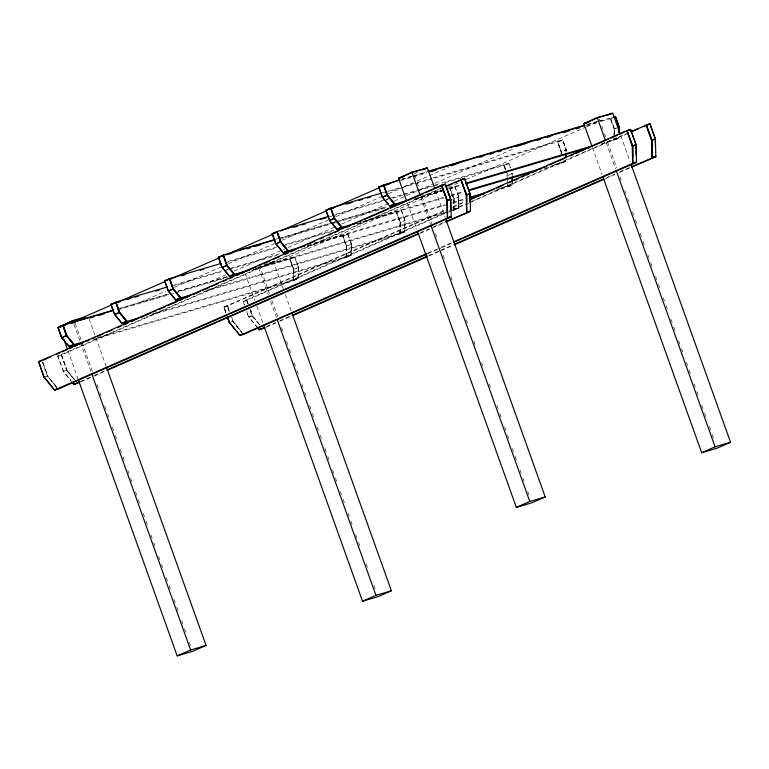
<?xml version="1.0" encoding="UTF-8"?>
<svg xmlns="http://www.w3.org/2000/svg" width="769" height="769" viewBox="0 0 769 769"><rect width="100%" height="100%" fill="white"/><g stroke="black" fill="none" stroke-linecap="round" stroke-linejoin="round"><path stroke-width="0.58" stroke-dasharray="3.85 2.88" d="M93.347 339.638L293.181 280.704L293.383 269.361L289.73 259.143L294.767 256.942L298.459 267.17L293.383 269.361M293.393 280.301L298.276 278.359L293.393 280.301L293.595 269.265L290.057 259.374L294.912 257.279M293.662 280.377L293.864 269.342L298.478 267.324L294.671 257.355M298.016 278.282L298.459 267.17M293.181 280.704L298.218 278.503L298.42 267.151M346.069 257.548L346.271 246.195L342.618 235.987L347.655 233.786L351.308 243.994L351.106 255.346L346.069 257.548L146.235 316.482M347.799 234.122L351.366 244.167L351.164 255.202L346.55 257.221L346.483 246.109L342.945 236.218L347.799 234.122L351.337 244.013L346.271 246.195M346.55 257.221L346.752 246.186L351.366 244.167M346.281 257.144L350.904 255.116L351.337 244.013M399.793 234.026L400.005 222.674L396.343 212.465L401.38 210.254L405.071 220.492L404.83 231.815L399.793 234.026L201.113 292.614M400.015 233.613L400.207 222.587L396.669 212.686L401.524 210.6L404.83 220.559L404.629 231.594L400.015 233.613L404.629 231.594M400.274 233.689L400.476 222.664L405.071 220.492L400.005 222.674M453.518 210.495L453.729 199.152L450.067 188.934L455.104 186.732L458.795 196.96L458.555 208.293L448.933 211.85M455.008 187.146L458.824 197.114L458.622 208.149L454.008 210.168L453.941 199.056L450.394 189.164L455.258 187.069M454.008 210.168L454.2 199.133L458.824 197.114M453.739 210.091L458.353 208.072L458.795 196.96L453.729 199.152M494.621 190.702L507.252 186.973L507.29 184.704M507.309 183.57L507.377 180.167M507.396 179.023L506.723 173.583M507.463 186.559C519.527 179.619 505.05 191.279 507.502 184.358M507.732 186.646L507.771 184.435M512.087 184.541L512.125 182.34M512.241 175.717L512.519 173.438L507.453 175.62M507.252 186.973L512.289 184.771L512.385 182.416M543.75 168.526L560.976 163.451L561.014 161.173M561.139 154.367L561.178 152.099L557.525 141.89L562.562 139.679L566.215 149.888L566.234 152.272M561.351 154.213L561.389 152.002L557.852 142.111L562.706 140.016L566.253 149.917L561.178 152.099M565.965 152.185L566.013 149.984L562.706 140.016M601.233 144.014L613.864 140.285L613.902 138.016M613.922 136.882L614.066 128.942L610.413 118.724L613.431 117.407M614.181 134.364L614.277 128.846L610.74 118.955L614.671 117.263M614.45 134.44L614.546 128.923L616.392 128.115M440.945 188.213L57.752 356.009L63.346 371.475L66.865 370.254L61.491 355.259L57.906 356.345L63.481 371.254L70.854 380.444M246.907 311.243C247.358 320.923 256.173 316.915 249.896 309.176M413.953 173.794L418.288 171.891M140.592 302.179L165.816 291.134M174.582 287.298L220.636 267.131M228.306 263.767L274.36 243.61M282.04 240.245L328.084 220.078M335.765 216.714L380.722 197.037M388.393 193.673L402.648 187.434M403.744 186.954L415.808 181.667M416.904 181.186L448.702 167.267M210.091 281.685L225.442 274.966M234.218 271.121L286.847 248.079M287.942 247.599L335.092 226.951M341.667 224.067L387.72 203.9M394.305 201.026L433.774 183.743M434.87 183.262L514.913 148.215M260.133 267.65L273.601 261.787L283.319 288.923M57.752 356.009L61.616 354.865L441.512 188.52M61.491 355.259L66.653 370.35L74.237 379.444M440.781 190.616L279.599 261.191L257.951 267.574M448.452 187.252L459.42 182.445M465.995 179.571L585.507 127.241M586.612 126.76L598.667 121.473M599.762 120.993L601.954 120.031L587.151 124.405M445.309 182.657L503.801 165.412L508.838 163.201L510.664 168.315M505.694 170.036L504.118 165.643L508.742 163.614L510.318 168.017M614.066 128.942L616.363 127.971M225.75 312.512L223.789 307.042L445.578 209.927M453.268 206.563L465.341 201.276M225.855 312.743L224.144 307.292L226.067 312.647M223.789 307.042L227.653 305.908L446.145 210.235M452.73 207.351L464.812 202.064M229.441 311.656L227.518 306.293L229.229 311.743M244.388 304.909L243.091 301.352L451.711 210.004M452.806 209.524L464.88 204.237M471.474 201.353L626.283 133.566M243.091 301.352L246.955 300.218L445.684 213.196M446.789 212.715L468.744 203.103M469.84 202.612L626.85 133.864M247.983 303.822L246.83 300.602L247.772 303.909M560.976 163.451L566.013 161.24L553.382 164.97M613.864 140.285L618.901 138.084L603.973 142.486M80.361 381.539L93.568 375.762M94.674 375.282L105.68 370.456M420.422 232.642L429.227 228.787M433.629 226.855L444.626 222.039M80.928 381.847L93.03 376.55M94.135 376.07L106.237 370.764M419.884 233.43L445.193 222.347M427.977 253.068L440.089 247.772M441.185 247.291L452.191 242.475M427.439 253.857L440.647 248.079M441.742 247.599L452.749 242.773M266.805 326.412L275.61 322.557M280.012 320.625L291.018 315.809M428.573 255.568L452.787 244.965M606.856 177.504L614.566 174.13M620.064 171.727L629.965 167.382M266.266 327.2L278.368 321.894M279.474 321.413L291.576 316.117M429.14 255.875L440.147 251.059M441.243 250.579L452.249 245.763M605.222 178.773L618.42 172.996M619.526 172.516L630.532 167.69M401.428 179.167L411.684 176.139M412.818 175.813L426.497 171.775M402.129 179.427L413.597 176.043M414.741 175.707L427.362 171.987M586.776 124.972L612.009 117.532M400.534 180.619L412.001 177.235M413.145 176.899L426.91 172.842M586.324 125.828L596.648 122.79M601.233 121.435L610.413 118.724M610.74 118.955L614.546 128.923M382.501 192.779L399.707 187.703M404.292 186.348L431.813 178.235M432.966 177.899L562.562 139.679M385.49 192.615L400.399 188.222M401.543 187.876L414.164 184.156M415.308 183.82L557.525 141.89M557.852 142.111L561.389 152.002L566.253 149.917M335.649 214.272L384.971 199.729M386.115 199.392L389.556 198.383M390.7 198.037L419.374 189.587M420.528 189.251L434.283 185.185M435.437 184.848L508.838 163.201M329.468 216.82L331.766 216.137M332.91 215.801L383.375 200.92M384.519 200.584L387.961 199.565M392.546 198.219L402.869 195.172M404.013 194.836L416.635 191.116M417.778 190.779L432.687 186.377M433.841 186.04L439.57 184.349M504.118 165.643L506.723 172.16M275.571 239.332L277.849 238.659M278.984 238.323L330.257 223.202M331.401 222.866L334.813 221.857M335.957 221.52L387.23 206.4M421.364 196.335L442.04 190.241M448.923 188.203L461.563 184.483M281.925 237.804L332.391 222.923M333.535 222.577L386.298 207.024M416.116 198.229L419.557 197.22M420.701 196.874L442.492 190.452M449.375 188.424L455.104 186.732M414.03 199.219L442.742 190.75M448.481 189.059L461.121 185.329M279.185 239.332L330.795 224.106M331.939 223.769L335.38 222.76M336.524 222.424L384.702 208.216M414.52 199.421L442.04 191.308M450.394 189.164L454.2 199.133M506.089 171.131L507.905 175.457L507.117 173.265M368.476 219.492L444.28 197.143M451.163 195.105L463.803 191.385M228.201 261.325L278.666 246.445M285.549 244.417L333.717 230.21M362.382 221.76L401.38 210.254M357.7 223.395L443.828 197.989M450.721 195.96L463.361 192.231M225.452 262.854L275.917 247.974M282.8 245.945L332.121 231.402M357.345 223.962L396.343 212.465M396.669 212.686L400.476 222.664M314.752 243.014L444.53 204.746M452.566 202.382L465.197 198.652M498.504 188.828L512.289 184.771M174.476 284.847L221.491 270.986M226.086 269.631L229.527 268.621M230.671 268.275L281.137 253.395M307.513 245.619L347.655 233.786M307.417 245.897L446.385 204.919M453.268 202.891L464.755 199.507M171.727 286.385L223.337 271.159M224.49 270.823L227.932 269.813M229.075 269.467L277.244 255.27M307.062 246.474L342.618 235.987M342.945 236.218L346.752 246.186M269.583 262.652L273.149 261.95M263.671 264.719L273.601 261.787M257.577 267.564L445.924 212.023M452.816 209.985L458.555 208.293M117.801 308.898L167.94 294.114M178.187 291.095L227.182 276.648M120.435 308.35L170.901 293.47M177.783 291.441L227.095 276.898M258.067 267.766L294.767 256.942M257.721 268.006L260.018 267.324L269.477 293.671M253.693 269.429L447.779 212.196M253.232 269.688L260.172 267.67M117.695 309.878L169.305 294.662M170.449 294.316L173.89 293.306M175.044 292.97L227.797 277.407M251.886 270.303L289.73 259.143M290.057 259.374L293.864 269.342M207.294 290.067L404.83 231.815M152.416 313.935L351.106 255.346M97.24 337.774L298.218 278.503M223.933 307.389L227.518 306.293M246.83 300.602L243.244 301.688L244.6 304.812M44.179 376.945L47.793 375.878L56.81 387.115M74.612 379.55L67.105 370.187L63.241 371.321L72.199 382.51M229.518 322.288L233.132 321.221L242.148 332.458M259.951 324.893L252.443 315.53L248.579 316.674L257.538 327.854M512.279 173.506L507.665 175.534M259.576 324.797L251.992 315.694L249.685 309.263M252.059 315.828L259.441 325.018M257.673 327.623L248.608 316.693L246.618 311.195M243.215 334.159L232.892 321.298L231.738 318.078M243.081 334.39L232.757 321.519L231.536 318.174M66.72 370.485L74.103 379.675M57.877 388.816L47.553 375.945L42.18 360.949M56.272 387.201L47.418 376.176L42.362 362.112M620.843 135.892L630.157 161.894M599.32 119.166L600.128 121.425M601.752 125.943L602.963 129.336M604.578 133.864L605.799 137.247M607.414 141.775L616.728 167.777M619.968 176.822L621.179 180.215M624.822 190.385L626.033 193.778M627.658 198.306L628.869 201.689M632.512 211.869L633.723 215.262M635.348 219.78L636.559 223.173M640.202 233.353L641.423 236.746M643.038 241.264L644.249 244.657M647.892 254.827L649.113 258.221M650.728 262.748L651.949 266.141M655.592 276.311L656.803 279.705M658.418 284.222L659.639 287.616M663.282 297.795L664.493 301.188M666.108 305.706L667.329 309.1M670.972 319.279L672.183 322.663M673.807 327.19L675.019 330.583M678.662 340.754L679.873 344.147M681.497 348.674L682.709 352.058M686.352 362.237L687.563 365.631M689.187 370.149L690.399 373.542M694.042 383.721L695.263 387.115M696.877 391.632L698.089 395.026M701.732 405.196L702.953 408.589M704.567 413.116L705.788 416.51M709.431 426.68L710.643 430.073M712.257 434.591L713.478 437.984M606.212 142.707L615.527 168.709M592.38 147.456L602.089 174.592M503.801 165.412L506.358 172.564M435.504 190.549L445.222 217.675M414.385 174.948L415.596 178.341M417.221 182.859L418.432 186.252M422.075 196.422L431.793 223.558M435.437 233.738L436.648 237.131M443.127 255.221L444.338 258.605M450.817 276.696L452.028 280.089M458.507 298.18L459.727 301.573M466.197 319.664L467.417 323.047M473.896 341.138L475.107 344.531M481.586 362.622L482.797 366.015M489.276 384.106L490.487 387.499M496.966 405.58L498.177 408.973M499.802 413.501L501.013 416.894M504.656 427.064L505.867 430.457M507.492 434.975L508.703 438.368M512.346 448.548L513.567 451.941M515.182 456.459L516.393 459.852M520.036 470.032L521.257 473.416M522.872 477.943L524.093 481.336M527.736 491.506L528.947 494.9M420.874 197.364L430.592 224.49M407.445 203.247L416.75 229.249M285.337 294.575L291.413 311.532M271.909 300.458L277.974 317.414M281.617 327.584L282.838 330.978M286.481 341.157L287.693 344.55M289.317 349.068L290.528 352.462M294.171 362.641L295.383 366.025M297.007 370.552L298.218 373.945M301.861 384.116L303.073 387.509M304.697 392.036L305.908 395.42M309.551 405.599L310.772 408.993M312.387 413.511L313.598 416.904M317.241 427.083L318.462 430.477M320.077 434.994L321.298 438.388M324.941 448.558L326.152 451.951M327.767 456.478L328.988 459.872M332.631 470.042L333.842 473.435M335.457 477.953L336.678 481.346M340.321 491.526L341.532 494.919M343.157 499.437L344.368 502.83M348.011 513.01L349.222 516.393M350.847 520.921L352.058 524.314M355.701 534.484L356.912 537.877M358.537 542.405L359.748 545.788M366.227 563.879L367.438 567.272M373.917 585.363L375.128 588.756M258.557 267.468L268.275 294.604M270.707 301.39L276.369 317.222M245.128 273.351L254.847 300.487M256.865 306.139L263.344 324.23M246.955 300.218L248.127 303.495M250.483 310.061L252.443 315.53M227.653 305.908L229.604 311.378M231.565 316.847L233.132 321.221M89.069 318.702L106.074 366.188M75.237 323.451L92.636 372.071M97.096 384.5L98.307 387.893M99.922 392.421L101.143 395.814M104.786 405.984L105.997 409.377M107.622 413.895L108.833 417.288M112.476 427.468L113.687 430.861M115.312 435.379L116.523 438.772M120.166 448.952L121.377 452.335M123.002 456.863L124.213 460.256M127.856 470.426L129.077 473.819M130.692 478.347L131.903 481.73M135.546 491.91L136.767 495.303M138.382 499.821L139.602 503.214M143.245 513.394L144.457 516.778M146.072 521.305L147.292 524.698M150.935 534.868L152.147 538.262M153.762 542.789L154.982 546.173M158.625 556.352L159.837 559.745M161.461 564.263L162.672 567.657M166.315 577.836L167.527 581.229M169.151 585.747L170.362 589.141M174.005 599.311L175.217 602.704M176.841 607.231L178.052 610.624M181.695 620.794L182.916 624.188M184.531 628.706L185.742 632.099M189.385 642.278L190.606 645.672M74.026 324.383L80.101 341.349M80.505 342.474L91.434 373.003M67.883 350.616L78.005 378.886M61.616 354.865L67.105 370.187M43.093 362.747L47.793 375.878M565.811 161.019L561.187 163.038L565.811 161.019M618.699 137.862L614.075 139.881L618.699 137.862"/><path stroke-width="1.15" d="M512.144 181.234L512.221 176.822M512.346 181.359L512.433 176.822M565.869 157.703L565.926 154.396M566.071 157.837L566.138 154.434M618.795 132.345L618.891 126.827L615.594 116.859M44.035 377.166L39.19 363.016M54.503 389.816L57.877 388.816L54.503 389.816L43.939 377.012L38.45 361.699L441.406 185.252L445.261 184.118L450.749 199.431L451.192 216.954L58.319 388.989L54.455 390.123L44.179 376.945M76.064 383.452L73.67 384.346L77.044 383.347M229.373 322.519L227.595 316.934M239.841 335.159L243.215 334.159L239.841 335.159L236.89 331.487M259.143 329.468L262.527 328.469L259.143 329.468L257.673 327.623M65.576 341.994L61.683 337.658L58.136 327.757L61.76 337.793L66.749 335.467L74.266 344.541L88.05 340.475M73.843 344.377L69.066 346.608L73.843 344.377L66.538 335.563L63 325.672L66.297 335.63L61.683 337.658M115.542 315.309L121.954 323.451L126.731 321.221L119.426 312.406L115.888 302.515L111.024 304.601L114.648 314.627L119.637 312.31L127.154 321.384L142.082 316.982M221.318 263.354L169.709 278.57L164.672 280.781L168.324 290.99L175.678 299.929L180.465 297.699L173.15 288.875L169.613 278.984L164.749 281.079L168.373 291.105L173.361 288.788L180.878 297.863L196.96 293.114M234.189 274.168L229.402 276.398L234.189 274.168L226.884 265.353L223.337 255.462L218.483 257.548L222.097 267.583L227.095 265.257L234.612 274.331L249.541 269.929M328.776 216.3L277.157 231.527L272.12 233.728L275.783 243.936L280.368 241.899L277.071 231.93L280.608 241.822L287.914 250.646L283.3 252.665L275.994 243.85L280.82 241.735L288.337 250.809L304.418 246.061M283.3 252.665L287.914 250.646M336.293 228.258L329.555 220.53L334.332 218.3L330.795 208.409L334.092 218.367L341.638 227.115L336.86 229.345L341.638 227.115M394.526 203.958L389.748 206.188L394.526 203.958L387.22 195.143L383.683 185.252L378.819 187.338L382.443 197.373L387.432 195.047L394.949 204.121L406.436 200.738M59.838 326.71L72.728 320.692L85.397 316.963M398.986 178.206L411.886 172.189L426.958 168.094M83.014 342.686L69.229 346.752L61.712 337.678L58.059 327.459L72.728 320.692M137.045 319.183L122.117 323.586L114.6 314.521L110.947 304.303L115.984 302.102L167.594 286.885M244.504 272.139L229.575 276.542L222.058 267.468L218.396 257.25L223.433 255.048L275.042 239.832M350.808 225.423L337.024 229.489L329.507 220.415L325.854 210.206L330.891 207.995L381.357 193.115M403.696 202.266L389.912 206.332L382.395 197.258L378.742 187.04L383.779 184.839L399.832 180.1M406.628 200.978L398.534 178.37L412.001 172.506L427.41 167.93L434.696 188.28M58.136 327.757L63 325.672M277.071 231.93L272.447 233.959M330.795 208.409L325.931 210.504L329.324 219.223M111.659 304.909L71.094 322.672L113.245 310.243M118.234 302.025L165.383 281.387M170.872 278.984L219.117 257.855M225.692 254.981L272.841 234.334M280.512 230.969L326.565 210.802M333.15 207.928L379.194 187.761M385.778 184.877L399.149 179.84M422.508 169.68L426.843 167.777M423.277 169.747L426.382 168.382M455.277 164.383L462.957 161.029M119.426 312.406L114.812 314.425M173.15 288.875L168.296 290.97L175.841 300.064L189.626 295.998M226.884 265.353L222.26 267.372M356.989 222.875L342.061 227.278L334.544 218.204L329.718 220.319M387.22 195.143L382.366 197.239L388.451 204.218M523.689 144.37L532.456 140.525M123.04 322.836L126.731 321.221M177.687 298.91L180.465 297.699M69.229 346.752L74.266 344.541M122.117 323.586L127.154 321.384M175.841 300.064L180.878 297.863M229.575 276.542L234.612 274.331M275.994 243.85L283.3 253.011L288.337 250.809M337.024 229.489L342.061 227.278M389.912 206.332L394.949 204.121M450.769 209.822L450.721 199.411L445.347 184.416L450.749 199.565L447.125 200.498L441.762 185.502L447.337 200.411L447.423 211.965M584.325 123.549L597.225 117.532L612.297 113.447M43.41 360.084L51.09 356.71M56.589 354.307L59.876 352.865M62.078 351.904L66.47 349.982M69.758 348.54L71.959 347.578M74.151 346.617L77.448 345.175M79.64 344.214L82.937 342.772M87.33 340.85L89.521 339.888M91.722 338.927L95.01 337.485M97.211 336.524L103.796 333.64M105.997 332.679L112.582 329.795M118.07 327.383L121.367 325.941M123.559 324.979L127.952 323.057M131.249 321.615L133.441 320.654M141.131 317.289L151.012 312.964M153.204 312.003L156.501 310.561M158.693 309.599L165.287 306.716M167.479 305.754L177.36 301.429M179.562 300.468L182.849 299.026M185.05 298.064L189.443 296.132M192.731 294.69L194.932 293.729M197.124 292.768L200.421 291.326M202.612 290.365L209.206 287.481M211.398 286.52L217.983 283.636M223.471 281.233L226.768 279.791M228.97 278.83L233.353 276.907M236.65 275.465L238.851 274.504M241.043 273.543L244.34 272.101M246.532 271.14L256.413 266.814M258.615 265.853L261.902 264.401M264.103 263.44L270.688 260.556M272.88 259.595L279.474 256.711M284.963 254.308L288.26 252.866M290.451 251.905L294.844 249.983M302.525 246.618L305.822 245.176M308.023 244.215L314.608 241.331M320.096 238.928L323.393 237.486M328.882 235.083L332.17 233.632M334.371 232.671L338.764 230.748M346.444 227.384L349.741 225.942M354.134 224.019L356.326 223.058M359.623 221.616L361.815 220.655M364.016 219.694L388.172 209.12M390.364 208.159L400.245 203.833M402.447 202.862L404.638 201.901M407.935 200.459L423.306 193.73M425.497 192.769L445.261 184.118M591.967 146.331L583.873 123.713L597.34 117.859L612.749 113.283L620.035 133.633M445.338 186.29L464.572 178.427L470.051 193.74L470.503 211.264L446.289 221.866M607.846 115.023L612.182 113.12M461.064 179.811L464.649 178.725L470.051 193.875L466.437 194.807L461.064 179.811L466.648 194.72L466.639 202.833M445.905 186.598L452.489 183.714M454.69 182.753L464.572 178.427M613.431 117.407L615.45 116.523L619.141 126.75L619.007 132.412L618.891 126.827M469.734 199.354L626.745 130.605L630.599 129.461L636.088 144.783L636.53 162.307L453.854 242.293M627.1 130.845L630.686 129.759L636.088 144.908L632.464 145.85L627.1 130.845L632.676 145.754L632.762 157.309M470.301 199.652L480.183 195.326M482.374 194.365L484.576 193.404M487.863 191.962L494.457 189.078M496.649 188.117L503.243 185.233M508.732 182.83L512.019 181.388M514.221 180.427L518.614 178.504M521.901 177.062L524.102 176.101M526.294 175.14L529.591 173.698M531.783 172.737L536.176 170.814M539.473 169.372L541.664 168.401M543.866 167.44L547.153 165.998M549.354 165.037L555.939 162.153M558.14 161.192L564.725 158.308M570.214 155.905L573.511 154.463M575.702 153.502L585.584 149.176M587.785 148.215L589.977 147.254M593.274 145.812L608.644 139.083M610.836 138.122L617.43 135.229M619.622 134.267L624.015 132.345M627.312 130.903L630.599 129.461M630.676 131.643L649.911 123.771L655.39 139.083L655.842 156.607L631.628 167.209M646.402 125.155L649.988 124.069L655.39 139.218L651.776 140.15L646.402 125.155L651.987 140.064L651.977 148.177M631.243 131.941L637.828 129.057M643.317 126.654L649.911 123.771M54.455 390.123L447.337 218.098L451.192 216.954M72.199 382.51L73.766 384.433L79.265 382.03M106.776 369.976L418.221 233.603M445.732 221.559L470.503 211.264M79.822 382.337L73.766 384.433M107.333 370.283L418.778 233.911M227.316 316.895L229.277 322.365L235.41 329.641M655.361 139.064L655.332 146.033M227.384 317.03L229.306 322.384L239.793 335.476L426.882 253.559M453.287 241.985L632.676 163.441L636.53 162.307M426.343 254.347L243.658 334.332L239.793 335.476M257.538 327.854L259.105 329.786L264.603 327.373M292.114 315.328L427.477 256.058M453.893 244.484L603.559 178.956M631.07 166.902L655.842 156.607M265.161 327.681L259.105 329.786M292.672 315.636L426.939 256.846M454.45 244.792L604.117 179.254M78.409 380.011L177.187 655.88L190.616 649.997L206.063 645.441L106.478 367.313M417.557 231.507L516.335 507.367L529.764 501.484L545.211 496.937L445.626 218.809M206.063 645.441L192.625 651.324L177.187 655.88M545.211 496.937L531.783 502.811L516.335 507.367M263.748 325.364L362.526 601.223L375.954 595.341L391.402 590.784L291.816 312.666M602.896 176.851L701.674 452.72L715.103 446.837L730.55 442.281L630.965 164.153M391.402 590.784L377.964 596.667L362.526 601.223M730.55 442.281L717.121 448.164L701.674 452.72M398.871 177.889L404.629 176.188M584.209 123.232L589.967 121.54M398.534 178.37L402.946 177.072M583.873 123.713L588.285 122.415M427.631 171.439L584.873 125.078M428.506 171.65L584.488 125.655M613.153 117.196L615.45 116.523M383.683 185.252L386.98 195.211M378.742 187.04L389.066 184.002M430.352 171.823L436.081 170.132M450.99 165.739L454.431 164.72M479.664 157.28L483.105 156.27M489.988 154.242L493.429 153.223M498.014 151.868L501.455 150.859M516.364 146.456L522.103 144.764M537.012 140.371L540.453 139.362M547.336 137.324L550.777 136.315M563.389 132.595L569.127 130.903M576.01 128.875L579.451 127.856M325.854 210.206L333.881 207.832M346.492 204.112L352.231 202.42M359.113 200.392L362.555 199.382M367.14 198.027L370.581 197.008M272.12 233.728L276.715 232.373M293.912 227.307L297.353 226.288M301.948 224.933L305.389 223.923M320.298 219.521L326.027 217.829M441.762 185.502L445.347 184.416M232.267 252.097L274.427 239.668M466.158 183.128L592.486 145.87M223.337 255.462L226.644 265.42M465.716 183.974L589.746 147.398M218.396 257.25L222.981 255.904M228.72 254.212L232.161 253.193M247.07 248.8L250.511 247.781M255.097 246.436L260.835 244.744M468.398 190.03L541.895 168.353M469.1 190.539L536.858 170.555M169.613 278.984L172.91 288.952M164.672 280.781L168.113 279.762M181.878 275.706L185.319 274.696M200.228 270.294L203.67 269.285M447.337 218.098L446.885 200.574L450.749 199.431M466.639 212.398L466.197 194.884L470.051 193.74L470.022 201.834M632.676 163.441L632.224 145.918L636.088 144.783L636.107 155.165M651.977 157.751L651.535 140.227L655.39 139.083M469.792 197.297L487.017 192.221M283.3 253.011L295.93 249.291M469.35 198.152L484.278 193.75M115.888 302.515L119.185 312.474M110.947 304.303L120.118 301.602M127 299.574L130.442 298.555M135.027 297.199L138.468 296.19M155.674 291.115L159.116 290.105M72.815 320.99L84.359 317.626M113.552 310.378L63.096 325.258L66.749 335.467M59.722 326.392L65.471 324.701M59.386 326.873L61.587 326.229M58.059 327.459L64.942 325.431M71.815 323.403L75.256 322.394M90.165 317.991L93.607 316.982M98.201 315.626L103.93 313.935M447.808 217.762L451.182 216.762L447.568 217.694L447.366 200.565M467.11 212.061L470.493 211.071L466.87 212.004L466.677 194.865M633.147 163.105L636.521 162.105L632.906 163.047L632.704 145.908M652.448 157.414L655.832 156.415L652.208 157.347L652.016 140.218M38.45 361.699L42.314 360.565M387.057 195.345L394.362 204.17M334.169 218.502L341.474 227.326M280.445 242.033L287.75 250.848M226.72 265.555L234.026 274.379M222.991 268.256L229.575 276.196M172.987 289.086L180.292 297.901M119.262 312.608L126.568 321.432M66.374 335.765L73.68 344.589M67.038 343.753L69.229 346.406M72.334 382.28L73.805 384.116M646.047 124.905L651.535 140.227M626.745 130.605L632.224 145.918M597.225 117.532L605.405 140.448M616.334 170.968L715.103 446.837M460.708 179.562L466.197 194.884M441.406 185.252L446.885 200.574M411.886 172.189L420.066 195.095M430.996 225.625L529.764 501.484M383.779 184.839L387.432 195.047M330.891 207.995L334.544 218.204M277.157 231.527L280.82 241.735M272.841 235.054L275.6 242.744M277.176 319.481L375.954 595.341M223.433 255.048L227.095 265.257M169.709 278.57L173.361 288.788M115.984 302.102L119.637 312.31M91.838 374.128L190.616 649.997M63.837 339.312L67.48 349.491"/></g></svg>
